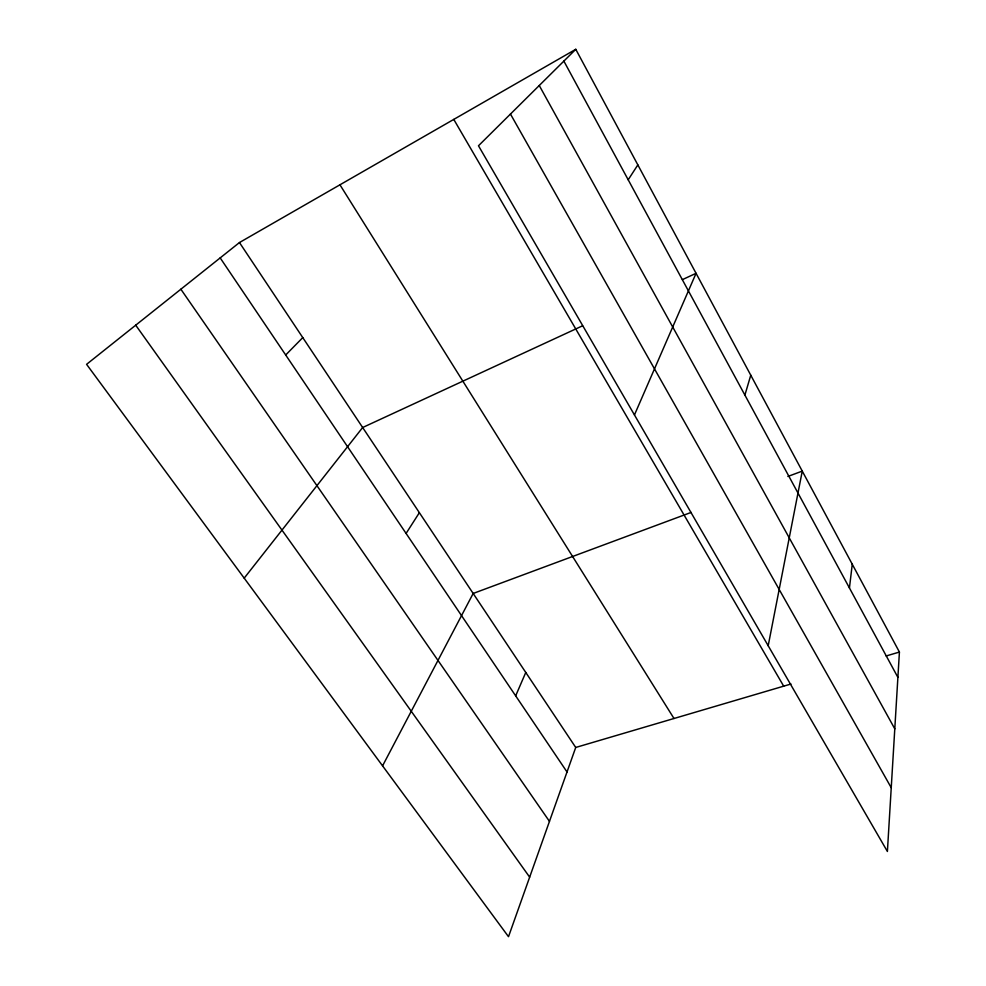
<?xml version="1.0" encoding="UTF-8"?>
<svg xmlns="http://www.w3.org/2000/svg" width="986" height="986" viewBox="0 0 986 986"><rect width="100%" height="100%" fill="white"/><g stroke="black" fill="none" stroke-linecap="round" stroke-linejoin="round"><path stroke-width="1.48" d="M899.417 652.054L887.4 851.473L478.481 145.768L575.775 49.3L899.417 652.054L886.131 655.973M849.439 587.976L852.261 564.238M768.193 645.731L802.259 471.111L787.876 476.46M744.898 395.103L750.765 375.198M239.462 242.544L575.725 747.462L508.505 936.7L86.583 364.327L239.462 242.544L575.775 49.3M515.666 695.857L525.772 672.452M634.454 414.933L696.054 273.319L682.374 279.642M382.568 765.851L473.169 593.461L691.124 512.424M406.084 533.438L419.37 512.683M628.193 179.797L637.843 164.896M244.195 578.141L362.651 427.517L582.59 325.799M285.693 354.997L302.776 337.606M575.725 747.462L790.957 684.025M135.711 325.183L529.655 877.158M180.869 289.218L549.473 821.387M220.186 257.901L567.024 771.976M339.948 184.801L674.005 718.498M453.77 119.405L783.697 686.17M510.465 114.056L891.245 787.728M539.256 85.511L894.795 728.864M563.869 61.107L897.889 677.37"/></g></svg>
